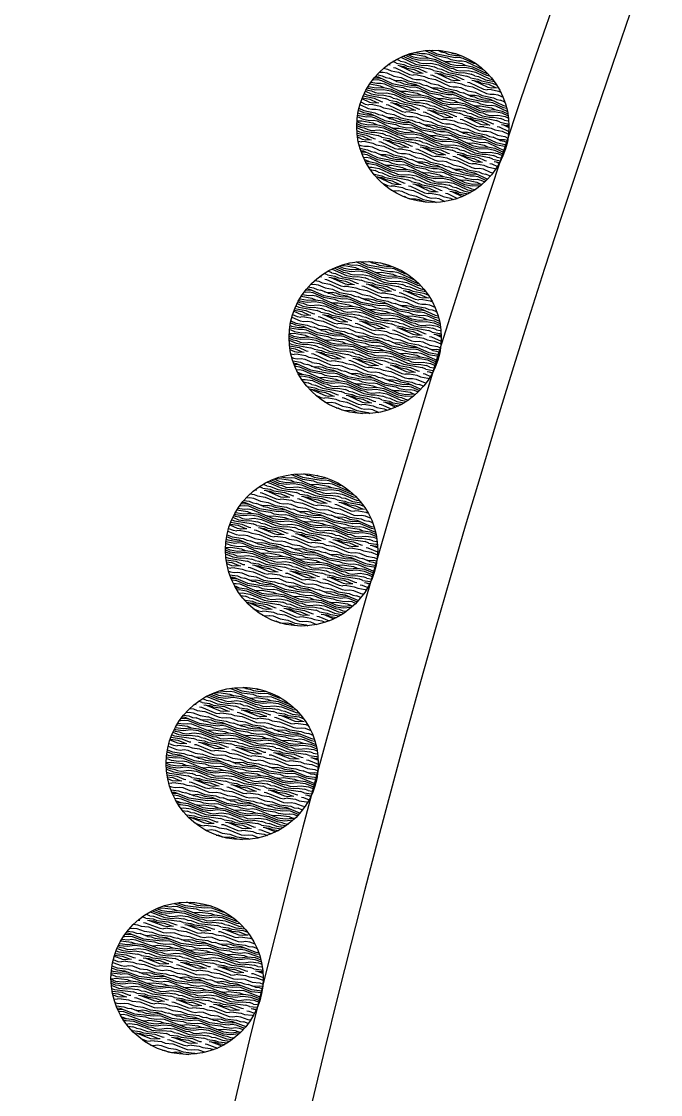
# Model space of a CAD drawing. Extents: x 5924 to 15219, y 2637 to 8140.
# Drawn here: x 6576.9 to 6661.6, y 7011.6 to 7153.6 of the extents above; entities that cross this region are included whole.
import ezdxf

# ---------------------------------------------------------------- set-up
doc = ezdxf.new("R2010")
doc.units = 0
doc.header["$LTSCALE"] = 35
doc.layers.add('HACHURA', color=13, linetype='CONTINUOUS')
doc.layers.add('MOBIL', color=7, linetype='CONTINUOUS')

msp = doc.modelspace()

# ---------------------------------------------------------------- hatches: boundary and pattern name
at = {"layer": 'HACHURA'}
h = msp.add_hatch(dxfattribs=at)
h.set_pattern_fill('MADEIRA', color=256, scale=5, angle=-11.23596, style=0)
h.set_pattern_definition([(348.764045, (-1145.045, 1696.8234), (0.9742495, 4.9041654), [1, -1.5, 0.5, -2]), (348.764045, (-1141.588, 1696.264), (0.9742495, 4.9041654), [1, -4]), (348.764045, (-1142.0297, 1696.6067), (0.9742495, 4.9041654), [0.5, -4.5]), (348.764045, (-1144.7026, 1697.265), (0.9742495, 4.9041654), [0.25, -3.5, 0.25, -1]), (348.764045, (-1142.9374, 1697.1693), (0.9742495, 4.9041654), [1, -1.5, 0.25, -2.25]), (348.764045, (-1144.139, 1697.5355), (0.9742495, 4.9041654), [0.75, -4.25]), (348.764045, (-1142.8887, 1697.4145), (0.9742495, 4.9041654), [1.5, -3.5]), (348.764045, (-1144.3356, 1697.8294), (0.9742495, 4.9041654), [1, -4]), (348.764045, (-1142.3496, 1697.5623), (0.9742495, 4.9041654), [2.5, -2.5]), (348.764045, (-1143.772, 1698.1), (0.9742495, 4.9041654), [0.5, -1.5, 1, -2]), (348.764045, (-1140.315, 1697.5404), (0.9742495, 4.9041654), [1, -4]), (348.764045, (-1141.2713, 1697.858), (0.9742495, 4.9041654), [0.5, -4.5]), (348.764045, (-1142.228, 1698.1753), (0.9742495, 4.9041654), [0.5, -4.5]), (348.764045, (-1144.6555, 1698.785), (0.9742495, 4.9041654), [1, -4]), (348.764045, (-1142.179, 1698.4205), (0.9742495, 4.9041654), [1, -4]), (348.764045, (-1142.1304, 1698.6657), (0.9742495, 4.9041654), [1, -1, 1, -2]), (348.764045, (-1143.0625, 1699.106), (0.9742495, 4.9041654), [0.5, -2.5, 1, -1]), (348.764045, (-1142.0573, 1699.0336), (0.9742495, 4.9041654), [1.5, -3.5]), (348.764045, (-1142.0086, 1699.279), (0.9742495, 4.9041654), [1, -4]), (348.764045, (-1143.946, 1699.791), (0.9742495, 4.9041654), [1.5, -2, 0.5, -1]), (348.764045, (-1143.897, 1700.0363), (0.9742495, 4.9041654), [2.5, -2.5]), (348.764045, (-1140.9304, 1699.5743), (0.9742495, 4.9041654), [0.5, -4.5]), (348.764045, (-1142.377, 1699.989), (0.9742495, 4.9041654), [1, -4]), (348.764045, (-1143.3337, 1700.3067), (0.9742495, 4.9041654), [0.5, -2, 0.5, -2]), (348.764045, (-1143.8, 1700.5267), (0.9742495, 4.9041654), [0.5, -1.5, 1, -2]), (348.764045, (-1142.7946, 1700.4544), (0.9742495, 4.9041654), [0.5, -2.5, 0.5, -1.5]), (348.764045, (-1141.7894, 1700.382), (0.9742495, 4.9041654), [1.5, -3.5]), (348.764045, (-1143.7024, 1701.017), (0.9742495, 4.9041654), [1, -4]), (348.764045, (-1141.226, 1700.6526), (0.9742495, 4.9041654), [0.5, -4.5]), (348.764045, (-1140.2207, 1700.5803), (0.9742495, 4.9041654), [0.5, -4.5]), (2.800288, (-1141.5393, 1696.5092), (4.90416537, -0.97424948), [0.515, -20.1005276]), (2.800288, (-1140.8296, 1697.5152), (4.90416537, -0.97424948), [0.515, -20.1005276]), (2.800288, (-1140.7355, 1700.5552), (4.90416537, -0.97424948), [0.515, -20.1005276]), (2.800288, (-1142.5721, 1699.0084), (4.90416537, -0.97424948), [0.515, -20.1005276]), (2.800288, (-1141.4451, 1699.5491), (4.90416537, -0.97424948), [0.515, -20.1005276]), (2.800288, (-1141.0278, 1699.0839), (4.90416537, -0.97424948), [0.515, -20.1005276]), (2.800288, (-1143.3094, 1700.4293), (4.90416537, -0.97424948), [0.515, -20.1005276]), (2.800288, (-1141.3964, 1699.7944), (4.90416537, -0.97424948), [0.515, -20.1005276]), (2.800288, (-1140.7809, 1697.7604), (4.90416537, -0.97424948), [1.03, -19.5855276]), (2.800288, (-1141.1983, 1698.2257), (4.90416537, -0.97424948), [1.03, -19.5855276]), (2.800288, (-1141.1496, 1698.4709), (4.90416537, -0.97424948), [1.03, -19.5855276]), (154.727801, (-1142.9374, 1697.1693), (-4.90416537, 0.97424948), [0.515, -1.03, 0.515, -18.5555276]), (154.727801, (-1143.7721, 1698.0998), (-4.90416537, 0.97424948), [0.515, -20.1005276]), (154.727801, (-1143.3337, 1700.3067), (-4.90416537, 0.97424948), [1.03, -19.5855276]), (182.800288, (-1141.588, 1696.264), (-4.90416537, 0.97424948), [0.515, -20.1005276]), (334.727801, (-1140.6071, 1696.0692), (4.90416537, -0.97424948), [0.515, -20.1005276]), (334.727801, (-1141.7374, 1698.0779), (4.90416537, -0.97424948), [0.515, -20.1005276]), (334.727801, (-1140.5861, 1698.7413), (4.90416537, -0.97424948), [0.515, -20.1005276]), (334.727801, (-1142.4747, 1699.4988), (4.90416537, -0.97424948), [0.515, -20.1005276]), (334.727801, (-1142.8433, 1700.2092), (4.90416537, -0.97424948), [0.515, -20.1005276]), (334.727801, (-1142.3042, 1700.357), (4.90416537, -0.97424948), [0.515, -20.1005276]), (334.727801, (-1142.4747, 1699.4988), (4.90416537, -0.97424948), [0.515, -20.1005276]), (334.727801, (-1140.8573, 1699.9421), (4.90416537, -0.97424948), [2.06, -18.5555276]), (334.727801, (-1144.4574, 1697.2164), (4.90416537, -0.97424948), [2.06, -18.5555276]), (334.727801, (-1143.8939, 1697.4868), (4.90416537, -0.97424948), [2.06, -18.5555276]), (334.727801, (-1143.3548, 1697.6345), (4.90416537, -0.97424948), [0.515, -1.03, 1.03, -18.0405276]), (334.727801, (-1143.2817, 1698.0024), (4.90416537, -0.97424948), [1.03, -1.03, 1.03, -17.5255276]), (334.727801, (-1143.6747, 1698.5902), (4.90416537, -0.97424948), [2.06, -18.5555276]), (334.727801, (-1144.092, 1699.0554), (4.90416537, -0.97424948), [2.06, -18.5555276]), (334.727801, (-1144.0433, 1699.3006), (4.90416537, -0.97424948), [2.06, -18.5555276]), (334.727801, (-1140.3182, 1700.0899), (4.90416537, -0.97424948), [0.515, -20.1005276]), (334.727812, (-1139.7303, 1700.4829), (4.90416555, -0.97424854), [1.03, -19.5855276]), (334.727812, (-1142.7215, 1700.8223), (4.90416555, -0.97424854), [1.03, -19.5855276]), (334.727802, (-1144.0644, 1696.6285), (4.90416538, -0.9742494), [2.06, -18.5555276]), (334.727802, (-1140.4399, 1699.4769), (4.90416538, -0.9742494), [1.545, -19.0705276]), (334.727802, (-1140.0226, 1699.0117), (4.90416538, -0.9742494), [3.09, -17.5255276])])
h.paths.add_polyline_path([(6621.547, 7141.724), (6641.315, 7137.797, 1)])
h.paths.add_polyline_path([(6641.315, 7137.797), (6621.547, 7141.724, 1)])
h = msp.add_hatch(dxfattribs=at)
h.set_pattern_fill('MADEIRA', color=256, scale=5, angle=-10.11236, style=0)
h.set_pattern_definition([(349.88764, (-1045.7834, 1517.4253), (0.8778955, 4.9223266), [1, -1.5, 0.5, -2]), (349.88764, (-1042.316, 1516.934), (0.8778955, 4.9223266), [1, -4]), (349.88764, (-1042.764, 1517.2677), (0.8778955, 4.9223266), [0.5, -4.5]), (349.88764, (-1045.4495, 1517.8736), (0.8778955, 4.9223266), [0.25, -3.5, 0.25, -1]), (349.88764, (-1043.683, 1517.8125), (0.8778955, 4.9223266), [1, -1.5, 0.25, -2.25]), (349.88764, (-1044.8914, 1518.155), (0.8778955, 4.9223266), [0.75, -4.25]), (349.88764, (-1043.639, 1518.0586), (0.8778955, 4.9223266), [1.5, -3.5]), (349.88764, (-1045.0937, 1518.445), (0.8778955, 4.9223266), [1, -4]), (349.88764, (-1043.103, 1518.217), (0.8778955, 4.9223266), [2.5, -2.5]), (349.88764, (-1044.5356, 1518.7264), (0.8778955, 4.9223266), [0.5, -1.5, 1, -2]), (349.88764, (-1041.068, 1518.235), (0.8778955, 4.9223266), [1, -4]), (349.88764, (-1042.0305, 1518.5336), (0.8778955, 4.9223266), [0.5, -4.5]), (349.88764, (-1042.993, 1518.832), (0.8778955, 4.9223266), [0.5, -4.5]), (349.88764, (-1045.4323, 1519.394), (0.8778955, 4.9223266), [1, -4]), (349.88764, (-1042.949, 1519.0783), (0.8778955, 4.9223266), [1, -4]), (349.88764, (-1042.9053, 1519.3245), (0.8778955, 4.9223266), [1, -1, 1, -2]), (349.88764, (-1043.846, 1519.746), (0.8778955, 4.9223266), [0.5, -2.5, 1, -1]), (349.88764, (-1042.8394, 1519.6936), (0.8778955, 4.9223266), [1.5, -3.5]), (349.88764, (-1042.7955, 1519.9397), (0.8778955, 4.9223266), [1, -4]), (349.88764, (-1044.7425, 1520.414), (0.8778955, 4.9223266), [1.5, -2, 0.5, -1]), (349.88764, (-1044.6986, 1520.66), (0.8778955, 4.9223266), [2.5, -2.5]), (349.88764, (-1041.7233, 1520.2564), (0.8778955, 4.9223266), [0.5, -4.5]), (349.88764, (-1043.178, 1520.643), (0.8778955, 4.9223266), [1, -4]), (349.88764, (-1044.1405, 1520.9415), (0.8778955, 4.9223266), [0.5, -2, 0.5, -2]), (349.88764, (-1044.611, 1521.1523), (0.8778955, 4.9223266), [0.5, -1.5, 1, -2]), (349.88764, (-1043.6044, 1521.1), (0.8778955, 4.9223266), [0.5, -2.5, 0.5, -1.5]), (349.88764, (-1042.598, 1521.0473), (0.8778955, 4.9223266), [1.5, -3.5]), (349.88764, (-1044.523, 1521.6445), (0.8778955, 4.9223266), [1, -4]), (349.88764, (-1042.04, 1521.3287), (0.8778955, 4.9223266), [0.5, -4.5]), (349.88764, (-1041.0335, 1521.276), (0.8778955, 4.9223266), [0.5, -4.5]), (3.923884, (-1042.272, 1517.18), (4.92232664, -0.87789547), [0.515, -20.1005276]), (3.923884, (-1041.5822, 1518.1997), (4.92232664, -0.87789547), [0.515, -20.1005276]), (3.923884, (-1041.5477, 1521.2409), (4.92232664, -0.87789547), [0.515, -20.1005276]), (3.923884, (-1043.3536, 1519.6584), (4.92232664, -0.87789547), [0.515, -20.1005276]), (3.923884, (-1042.2374, 1520.2211), (4.92232664, -0.87789547), [0.515, -20.1005276]), (3.923884, (-1041.811, 1519.7642), (4.92232664, -0.87789547), [0.515, -20.1005276]), (3.923884, (-1044.1186, 1521.0645), (4.92232664, -0.87789547), [0.515, -20.1005276]), (3.923884, (-1042.1936, 1520.4672), (4.92232664, -0.87789547), [0.515, -20.1005276]), (3.923884, (-1041.5383, 1518.4458), (4.92232664, -0.87789547), [1.03, -19.5855276]), (3.923884, (-1041.9647, 1518.9028), (4.92232664, -0.87789547), [1.03, -19.5855276]), (3.923884, (-1041.9208, 1519.1489), (4.92232664, -0.87789547), [1.03, -19.5855276]), (155.851397, (-1043.6828, 1517.8125), (-4.92232664, 0.87789547), [0.515, -1.03, 0.515, -18.5555276]), (155.851397, (-1044.5356, 1518.7264), (-4.92232664, 0.87789547), [0.515, -20.1005276]), (155.851397, (-1044.1405, 1520.9415), (-4.92232664, 0.87789547), [1.03, -19.5855276]), (183.923884, (-1042.3158, 1516.9338), (-4.92232664, 0.87789547), [0.515, -20.1005276]), (335.851397, (-1041.3314, 1516.7583), (4.92232664, -0.87789547), [0.515, -20.1005276]), (335.851397, (-1042.5008, 1518.7444), (4.92232664, -0.87789547), [0.515, -20.1005276]), (335.851397, (-1041.3627, 1519.4303), (4.92232664, -0.87789547), [0.515, -20.1005276]), (335.851397, (-1043.2658, 1520.1506), (4.92232664, -0.87789547), [0.515, -20.1005276]), (335.851397, (-1043.6483, 1520.8537), (4.92232664, -0.87789547), [0.515, -20.1005276]), (335.851397, (-1043.1122, 1521.012), (4.92232664, -0.87789547), [0.515, -20.1005276]), (335.851397, (-1043.2658, 1520.1506), (4.92232664, -0.87789547), [0.515, -20.1005276]), (335.851397, (-1041.6574, 1520.6256), (4.92232664, -0.87789547), [2.06, -18.5555276]), (335.851397, (-1045.2034, 1517.8297), (4.92232664, -0.87789547), [2.06, -18.5555276]), (335.851397, (-1044.6453, 1518.1111), (4.92232664, -0.87789547), [2.06, -18.5555276]), (335.851397, (-1044.1092, 1518.2695), (4.92232664, -0.87789547), [0.515, -1.03, 1.03, -18.0405276]), (335.851397, (-1044.0434, 1518.6386), (4.92232664, -0.87789547), [1.03, -1.03, 1.03, -17.5255276]), (335.851397, (-1044.4478, 1519.2187), (4.92232664, -0.87789547), [2.06, -18.5555276]), (335.851397, (-1044.8742, 1519.6756), (4.92232664, -0.87789547), [2.06, -18.5555276]), (335.851397, (-1044.8303, 1519.9217), (4.92232664, -0.87789547), [2.06, -18.5555276]), (335.851397, (-1041.1213, 1520.7839), (4.92232664, -0.87789547), [0.515, -20.1005276]), (335.851408, (-1040.5413, 1521.1883), (4.92232681, -0.87789452), [1.03, -19.5855276]), (335.851408, (-1043.5386, 1521.469), (4.92232681, -0.87789452), [1.03, -19.5855276]), (335.851398, (-1044.799, 1517.2497), (4.92232665, -0.87789538), [2.06, -18.5555276]), (335.851398, (-1041.231, 1520.1686), (4.92232665, -0.87789538), [1.545, -19.0705276]), (335.851398, (-1040.8046, 1519.7116), (4.92232665, -0.87789538), [3.09, -17.5255276])])
h.paths.add_polyline_path([(6612.545, 7113.575), (6632.387, 7110.037, 1)])
h.paths.add_polyline_path([(6632.387, 7110.037), (6612.545, 7113.575, 1)])
h = msp.add_hatch(dxfattribs=at)
h.set_pattern_fill('MADEIRA', color=256, scale=5, angle=-8.98876, style=0)
h.set_pattern_definition([(351.011236, (-943.023, 1340.008), (0.7812039, 4.938595), [1, -1.5, 0.5, -2]), (351.011236, (-939.5463, 1339.585), (0.7812039, 4.938595), [1, -4]), (351.011236, (-940.001, 1339.91), (0.7812039, 4.938595), [0.5, -4.5]), (351.011236, (-942.698, 1340.463), (0.7812039, 4.938595), [0.25, -3.5, 0.25, -1]), (351.011236, (-940.93, 1340.4365), (0.7812039, 4.938595), [1, -1.5, 0.25, -2.25]), (351.011236, (-942.1453, 1340.755), (0.7812039, 4.938595), [0.75, -4.25]), (351.011236, (-940.891, 1340.6834), (0.7812039, 4.938595), [1.5, -3.5]), (351.011236, (-942.353, 1341.041), (0.7812039, 4.938595), [1, -4]), (351.011236, (-940.358, 1340.852), (0.7812039, 4.938595), [2.5, -2.5]), (351.011236, (-941.801, 1341.3335), (0.7812039, 4.938595), [0.5, -1.5, 1, -2]), (351.011236, (-938.324, 1340.91), (0.7812039, 4.938595), [1, -4]), (351.011236, (-939.2924, 1341.19), (0.7812039, 4.938595), [0.5, -4.5]), (351.011236, (-940.2606, 1341.4695), (0.7812039, 4.938595), [0.5, -4.5]), (351.011236, (-942.7104, 1341.9836), (0.7812039, 4.938595), [1, -4]), (351.011236, (-940.2215, 1341.7165), (0.7812039, 4.938595), [1, -4]), (351.011236, (-940.1825, 1341.9634), (0.7812039, 4.938595), [1, -1, 1, -2]), (351.011236, (-941.131, 1342.3666), (0.7812039, 4.938595), [0.5, -2.5, 1, -1]), (351.011236, (-940.124, 1342.334), (0.7812039, 4.938595), [1.5, -3.5]), (351.011236, (-940.085, 1342.5807), (0.7812039, 4.938595), [1, -4]), (351.011236, (-942.0407, 1343.0167), (0.7812039, 4.938595), [1.5, -2, 0.5, -1]), (351.011236, (-942.0017, 1343.2636), (0.7812039, 4.938595), [2.5, -2.5]), (351.011236, (-939.019, 1342.9183), (0.7812039, 4.938595), [0.5, -4.5]), (351.011236, (-940.481, 1343.276), (0.7812039, 4.938595), [1, -4]), (351.011236, (-941.449, 1343.556), (0.7812039, 4.938595), [0.5, -2, 0.5, -2]), (351.011236, (-941.9235, 1343.7574), (0.7812039, 4.938595), [0.5, -1.5, 1, -2]), (351.011236, (-940.9163, 1343.7247), (0.7812039, 4.938595), [0.5, -2.5, 0.5, -1.5]), (351.011236, (-939.909, 1343.692), (0.7812039, 4.938595), [1.5, -3.5]), (351.011236, (-941.8454, 1344.2513), (0.7812039, 4.938595), [1, -4]), (351.011236, (-939.3566, 1343.984), (0.7812039, 4.938595), [0.5, -4.5]), (351.011236, (-938.3493, 1343.9514), (0.7812039, 4.938595), [0.5, -4.5]), (5.04748, (-939.5072, 1339.8317), (4.938595, -0.78120386), [0.515, -20.1005276]), (5.04748, (-938.8376, 1340.8648), (4.938595, -0.78120386), [0.515, -20.1005276]), (5.04748, (-938.8627, 1343.906), (4.938595, -0.78120386), [0.515, -20.1005276]), (5.04748, (-940.6373, 1342.2884), (4.938595, -0.78120386), [0.515, -20.1005276]), (5.04748, (-939.5324, 1342.873), (4.938595, -0.78120386), [0.515, -20.1005276]), (5.04748, (-939.0971, 1342.4245), (4.938595, -0.78120386), [0.515, -20.1005276]), (5.04748, (-941.4297, 1343.6793), (4.938595, -0.78120386), [0.515, -20.1005276]), (5.04748, (-939.4933, 1343.1199), (4.938595, -0.78120386), [0.515, -20.1005276]), (5.04748, (-938.7985, 1341.1117), (4.938595, -0.78120386), [1.03, -19.5855276]), (5.04748, (-939.2338, 1341.5602), (4.938595, -0.78120386), [1.03, -19.5855276]), (5.04748, (-939.1947, 1341.8071), (4.938595, -0.78120386), [1.03, -19.5855276]), (156.974992, (-940.9302, 1340.4365), (-4.938595, 0.78120386), [0.515, -1.03, 0.515, -18.5555276]), (156.974992, (-941.8008, 1341.3335), (-4.938595, 0.78120386), [0.515, -20.1005276]), (156.974992, (-941.4492, 1343.5559), (-4.938595, 0.78120386), [1.03, -19.5855276]), (185.04748, (-939.5463, 1339.5848), (-4.938595, 0.78120386), [0.515, -20.1005276]), (336.974992, (-938.5586, 1339.4285), (4.938595, -0.78120386), [0.515, -20.1005276]), (336.974992, (-939.7667, 1341.3914), (4.938595, -0.78120386), [0.515, -20.1005276]), (336.974992, (-938.6423, 1342.0994), (4.938595, -0.78120386), [0.515, -20.1005276]), (336.974992, (-940.5591, 1342.7823), (4.938595, -0.78120386), [0.515, -20.1005276]), (336.974992, (-940.9554, 1343.4777), (4.938595, -0.78120386), [0.515, -20.1005276]), (336.974992, (-940.4224, 1343.6465), (4.938595, -0.78120386), [0.515, -20.1005276]), (336.974992, (-940.5591, 1342.7823), (4.938595, -0.78120386), [0.515, -20.1005276]), (336.974992, (-938.9604, 1343.2887), (4.938595, -0.78120386), [2.06, -18.5555276]), (336.974992, (-942.4509, 1340.4239), (4.938595, -0.78120386), [2.06, -18.5555276]), (336.974992, (-941.8984, 1340.7162), (4.938595, -0.78120386), [2.06, -18.5555276]), (336.974992, (-941.3655, 1340.885), (4.938595, -0.78120386), [0.515, -1.03, 1.03, -18.0405276]), (336.974992, (-941.3069, 1341.2554), (4.938595, -0.78120386), [1.03, -1.03, 1.03, -17.5255276]), (336.974992, (-941.7226, 1341.8273), (4.938595, -0.78120386), [2.06, -18.5555276]), (336.974992, (-942.1579, 1342.2759), (4.938595, -0.78120386), [2.06, -18.5555276]), (336.974992, (-942.1188, 1342.5228), (4.938595, -0.78120386), [2.06, -18.5555276]), (336.974992, (-938.4275, 1343.4575), (4.938595, -0.78120386), [0.515, -20.1005276]), (336.975003, (-937.8555, 1343.8733), (4.93859515, -0.78120291), [1.03, -19.5855276]), (336.975003, (-940.8577, 1344.095), (4.93859515, -0.78120291), [1.03, -19.5855276]), (336.974993, (-942.0351, 1339.8519), (4.93859501, -0.78120377), [2.06, -18.5555276]), (336.974993, (-938.5251, 1342.8402), (4.93859501, -0.78120377), [1.545, -19.0705276]), (336.974993, (-938.0898, 1342.3917), (4.93859501, -0.78120377), [3.09, -17.5255276])])
h.paths.add_polyline_path([(6604.097, 7085.256), (6624.005, 7082.107, 1)])
h.paths.add_polyline_path([(6624.005, 7082.107), (6604.097, 7085.256, 1)])
h = msp.add_hatch(dxfattribs=at)
h.set_pattern_fill('MADEIRA', color=256, scale=5, angle=-7.86517, style=0)
h.set_pattern_definition([(352.13483, (-836.803, 1164.64), (0.6842118, 4.9529642), [1, -1.5, 0.5, -2]), (352.13483, (-833.319, 1164.285), (0.6842118, 4.9529642), [1, -4]), (352.13483, (-833.78, 1164.601), (0.6842118, 4.9529642), [0.5, -4.5]), (352.13483, (-836.487, 1165.1013), (0.6842118, 4.9529642), [0.25, -3.5, 0.25, -1]), (352.13483, (-834.719, 1165.1094), (0.6842118, 4.9529642), [1, -1.5, 0.25, -2.25]), (352.13483, (-835.9403, 1165.4043), (0.6842118, 4.9529642), [0.75, -4.25]), (352.13483, (-834.685, 1165.357), (0.6842118, 4.9529642), [1.5, -3.5]), (352.13483, (-836.154, 1165.686), (0.6842118, 4.9529642), [1, -4]), (352.13483, (-834.1555, 1165.5363), (0.6842118, 4.9529642), [2.5, -2.5]), (352.13483, (-835.607, 1165.989), (0.6842118, 4.9529642), [0.5, -1.5, 1, -2]), (352.13483, (-832.123, 1165.634), (0.6842118, 4.9529642), [1, -4]), (352.13483, (-833.0965, 1165.895), (0.6842118, 4.9529642), [0.5, -4.5]), (352.13483, (-834.07, 1166.1554), (0.6842118, 4.9529642), [0.5, -4.5]), (352.13483, (-836.5293, 1166.6214), (0.6842118, 4.9529642), [1, -4]), (352.13483, (-834.0357, 1166.403), (0.6842118, 4.9529642), [1, -4]), (352.13483, (-834.0015, 1166.6507), (0.6842118, 4.9529642), [1, -1, 1, -2]), (352.13483, (-834.958, 1167.035), (0.6842118, 4.9529642), [0.5, -2.5, 1, -1]), (352.13483, (-833.95, 1167.022), (0.6842118, 4.9529642), [1.5, -3.5]), (352.13483, (-833.916, 1167.27), (0.6842118, 4.9529642), [1, -4]), (352.13483, (-835.88, 1167.6673), (0.6842118, 4.9529642), [1.5, -2, 0.5, -1]), (352.13483, (-835.846, 1167.915), (0.6842118, 4.9529642), [2.5, -2.5]), (352.13483, (-832.857, 1167.6283), (0.6842118, 4.9529642), [0.5, -4.5]), (352.13483, (-834.326, 1167.9574), (0.6842118, 4.9529642), [1, -4]), (352.13483, (-835.299, 1168.218), (0.6842118, 4.9529642), [0.5, -2, 0.5, -2]), (352.13483, (-835.7774, 1168.4103), (0.6842118, 4.9529642), [0.5, -1.5, 1, -2]), (352.13483, (-834.7697, 1168.3973), (0.6842118, 4.9529642), [0.5, -2.5, 0.5, -1.5]), (352.13483, (-833.762, 1168.3843), (0.6842118, 4.9529642), [1.5, -3.5]), (352.13483, (-835.709, 1168.9056), (0.6842118, 4.9529642), [1, -4]), (352.13483, (-833.2154, 1168.6873), (0.6842118, 4.9529642), [0.5, -4.5]), (352.13483, (-832.2077, 1168.6743), (0.6842118, 4.9529642), [0.5, -4.5]), (6.171075, (-833.2846, 1164.5327), (4.95296418, -0.68421183), [0.515, -20.1005276]), (6.171075, (-832.6354, 1165.5787), (4.95296418, -0.68421183), [0.515, -20.1005276]), (6.171075, (-832.7201, 1168.6189), (4.95296418, -0.68421183), [0.515, -20.1005276]), (6.171075, (-834.4626, 1166.9668), (4.95296418, -0.68421183), [0.515, -20.1005276]), (6.171075, (-833.3694, 1167.5729), (4.95296418, -0.68421183), [0.515, -20.1005276]), (6.171075, (-832.9254, 1167.133), (4.95296418, -0.68421183), [0.515, -20.1005276]), (6.171075, (-835.2821, 1168.3419), (4.95296418, -0.68421183), [0.515, -20.1005276]), (6.171075, (-833.3352, 1167.8205), (4.95296418, -0.68421183), [0.515, -20.1005276]), (6.171075, (-832.6012, 1165.8263), (4.95296418, -0.68421183), [1.03, -19.5855276]), (6.171075, (-833.0451, 1166.2662), (4.95296418, -0.68421183), [1.03, -19.5855276]), (6.171075, (-833.0109, 1166.5139), (4.95296418, -0.68421183), [1.03, -19.5855276]), (158.098588, (-834.7192, 1165.1094), (-4.95296418, 0.68421183), [0.515, -1.03, 0.515, -18.5555276]), (158.098588, (-835.6071, 1165.9892), (-4.95296418, 0.68421183), [0.515, -20.1005276]), (158.098588, (-835.2992, 1168.218), (-4.95296418, 0.68421183), [1.03, -19.5855276]), (186.171075, (-833.3188, 1164.285), (-4.95296418, 0.68421183), [0.515, -20.1005276]), (338.098588, (-832.3282, 1164.1482), (4.95296418, -0.68421183), [0.515, -20.1005276]), (338.098588, (-833.5746, 1166.087), (4.95296418, -0.68421183), [0.515, -20.1005276]), (338.098588, (-832.4643, 1166.8169), (4.95296418, -0.68421183), [0.515, -20.1005276]), (338.098588, (-834.3942, 1167.4621), (4.95296418, -0.68421183), [0.515, -20.1005276]), (338.098588, (-834.804, 1168.1496), (4.95296418, -0.68421183), [0.515, -20.1005276]), (338.098588, (-834.2744, 1168.3289), (4.95296418, -0.68421183), [0.515, -20.1005276]), (338.098588, (-834.3942, 1167.4621), (4.95296418, -0.68421183), [0.515, -20.1005276]), (338.098588, (-832.8057, 1167.9998), (4.95296418, -0.68421183), [2.06, -18.5555276]), (338.098588, (-836.2393, 1165.067), (4.95296418, -0.68421183), [2.06, -18.5555276]), (338.098588, (-835.6927, 1165.3701), (4.95296418, -0.68421183), [2.06, -18.5555276]), (338.098588, (-835.1632, 1165.5493), (4.95296418, -0.68421183), [0.515, -1.03, 1.03, -18.0405276]), (338.098588, (-835.1118, 1165.9208), (4.95296418, -0.68421183), [1.03, -1.03, 1.03, -17.5255276]), (338.098588, (-835.5387, 1166.4845), (4.95296418, -0.68421183), [2.06, -18.5555276]), (338.098588, (-835.9827, 1166.9244), (4.95296418, -0.68421183), [2.06, -18.5555276]), (338.098588, (-835.9485, 1167.172), (4.95296418, -0.68421183), [2.06, -18.5555276]), (338.098588, (-832.2762, 1168.179), (4.95296418, -0.68421183), [0.515, -20.1005276]), (338.098599, (-831.7124, 1168.6059), (4.95296431, -0.68421088), [1.03, -19.5855276]), (338.098599, (-834.7184, 1168.7687), (4.95296431, -0.68421088), [1.03, -19.5855276]), (338.098589, (-835.8124, 1164.5033), (4.95296419, -0.68421175), [2.06, -18.5555276]), (338.098589, (-832.3617, 1167.5599), (4.95296419, -0.68421175), [1.545, -19.0705276]), (338.098589, (-831.9177, 1167.12), (4.95296419, -0.68421175), [3.09, -17.5255276])])
h.paths.add_polyline_path([(6596.206, 7056.776), (6616.172, 7054.018, 1)])
h.paths.add_polyline_path([(6616.172, 7054.018), (6596.206, 7056.776, 1)])
h = msp.add_hatch(dxfattribs=at)
h.set_pattern_fill('MADEIRA', color=256, scale=5, angle=-6.74157, style=0)
h.set_pattern_definition([(353.258427, (-727.165, 991.389), (0.5869567, 4.9654287), [1, -1.5, 0.5, -2]), (353.258427, (-723.6743, 991.102), (0.5869567, 4.9654287), [1, -4]), (353.258427, (-724.1415, 991.409), (0.5869567, 4.9654287), [0.5, -4.5]), (353.258427, (-726.858, 991.856), (0.5869567, 4.9654287), [0.25, -3.5, 0.25, -1]), (353.258427, (-725.0906, 991.899), (0.5869567, 4.9654287), [1, -1.5, 0.25, -2.25]), (353.258427, (-726.317, 992.1697), (0.5869567, 4.9654287), [0.75, -4.25]), (353.258427, (-725.061, 992.147), (0.5869567, 4.9654287), [1.5, -3.5]), (353.258427, (-726.536, 992.4473), (0.5869567, 4.9654287), [1, -4]), (353.258427, (-724.5353, 992.3367), (0.5869567, 4.9654287), [2.5, -2.5]), (353.258427, (-725.9956, 992.761), (0.5869567, 4.9654287), [0.5, -1.5, 1, -2]), (353.258427, (-722.505, 992.4743), (0.5869567, 4.9654287), [1, -4]), (353.258427, (-723.4835, 992.716), (0.5869567, 4.9654287), [0.5, -4.5]), (353.258427, (-724.462, 992.9573), (0.5869567, 4.9654287), [0.5, -4.5]), (353.258427, (-726.93, 993.375), (0.5869567, 4.9654287), [1, -4]), (353.258427, (-724.4326, 993.2056), (0.5869567, 4.9654287), [1, -4]), (353.258427, (-724.403, 993.454), (0.5869567, 4.9654287), [1, -1, 1, -2]), (353.258427, (-725.367, 993.8195), (0.5869567, 4.9654287), [0.5, -2.5, 1, -1]), (353.258427, (-724.359, 993.8263), (0.5869567, 4.9654287), [1.5, -3.5]), (353.258427, (-724.33, 994.0746), (0.5869567, 4.9654287), [1, -4]), (353.258427, (-726.3014, 994.4335), (0.5869567, 4.9654287), [1.5, -2, 0.5, -1]), (353.258427, (-726.272, 994.682), (0.5869567, 4.9654287), [2.5, -2.5]), (353.258427, (-723.278, 994.4537), (0.5869567, 4.9654287), [0.5, -4.5]), (353.258427, (-724.753, 994.754), (0.5869567, 4.9654287), [1, -4]), (353.258427, (-725.7315, 994.9955), (0.5869567, 4.9654287), [0.5, -2, 0.5, -2]), (353.258427, (-726.2133, 995.1783), (0.5869567, 4.9654287), [0.5, -1.5, 1, -2]), (353.258427, (-725.2056, 995.185), (0.5869567, 4.9654287), [0.5, -2.5, 0.5, -1.5]), (353.258427, (-724.198, 995.192), (0.5869567, 4.9654287), [1.5, -3.5]), (353.258427, (-726.1546, 995.675), (0.5869567, 4.9654287), [1, -4]), (353.258427, (-723.657, 995.5055), (0.5869567, 4.9654287), [0.5, -4.5]), (353.258427, (-722.6495, 995.512), (0.5869567, 4.9654287), [0.5, -4.5]), (7.29467, (-723.645, 991.3503), (4.96542867, -0.58695669), [0.515, -20.1005276]), (7.29467, (-723.0163, 992.4088), (4.96542867, -0.58695669), [0.515, -20.1005276]), (7.29467, (-723.1607, 995.4468), (4.96542867, -0.58695669), [0.515, -20.1005276]), (7.29467, (-724.8704, 993.7609), (4.96542867, -0.58695669), [0.515, -20.1005276]), (7.29467, (-723.7893, 994.3883), (4.96542867, -0.58695669), [0.515, -20.1005276]), (7.29467, (-723.3368, 993.9572), (4.96542867, -0.58695669), [0.515, -20.1005276]), (7.29467, (-725.7168, 995.1196), (4.96542867, -0.58695669), [0.515, -20.1005276]), (7.29467, (-723.76, 994.6365), (4.96542867, -0.58695669), [0.515, -20.1005276]), (7.29467, (-722.987, 992.6571), (4.96542867, -0.58695669), [1.03, -19.5855276]), (7.29467, (-723.4395, 993.0882), (4.96542867, -0.58695669), [1.03, -19.5855276]), (7.29467, (-723.4102, 993.3365), (4.96542867, -0.58695669), [1.03, -19.5855276]), (159.222183, (-725.0906, 991.8988), (-4.96542867, 0.58695669), [0.515, -1.03, 0.515, -18.5555276]), (159.222183, (-725.9956, 992.761), (-4.96542867, 0.58695669), [0.515, -20.1005276]), (159.222183, (-725.7315, 994.9955), (-4.96542867, 0.58695669), [1.03, -19.5855276]), (187.29467, (-723.6743, 991.102), (-4.96542867, 0.58695669), [0.515, -20.1005276]), (339.222183, (-722.6812, 990.9847), (4.96542867, -0.58695669), [0.515, -20.1005276]), (339.222183, (-723.9654, 992.8986), (4.96542867, -0.58695669), [0.515, -20.1005276]), (339.222183, (-722.8696, 993.6502), (4.96542867, -0.58695669), [0.515, -20.1005276]), (339.222183, (-724.8117, 994.2574), (4.96542867, -0.58695669), [0.515, -20.1005276]), (339.222183, (-725.2349, 994.9368), (4.96542867, -0.58695669), [0.515, -20.1005276]), (339.222183, (-724.709, 995.1263), (4.96542867, -0.58695669), [0.515, -20.1005276]), (339.222183, (-724.8117, 994.2574), (4.96542867, -0.58695669), [0.515, -20.1005276]), (339.222183, (-723.2341, 994.8261), (4.96542867, -0.58695669), [2.06, -18.5555276]), (339.222183, (-726.6095, 991.8266), (4.96542867, -0.58695669), [2.06, -18.5555276]), (339.222183, (-726.069, 992.1403), (4.96542867, -0.58695669), [2.06, -18.5555276]), (339.222183, (-725.5431, 992.3299), (4.96542867, -0.58695669), [0.515, -1.03, 1.03, -18.0405276]), (339.222183, (-725.499, 992.7023), (4.96542867, -0.58695669), [1.03, -1.03, 1.03, -17.5255276]), (339.222183, (-725.9369, 993.2576), (4.96542867, -0.58695669), [2.06, -18.5555276]), (339.222183, (-726.3894, 993.6887), (4.96542867, -0.58695669), [2.06, -18.5555276]), (339.222183, (-726.3601, 993.9369), (4.96542867, -0.58695669), [2.06, -18.5555276]), (339.222183, (-722.7082, 995.0157), (4.96542867, -0.58695669), [0.515, -20.1005276]), (339.222194, (-722.153, 995.4535), (4.96542878, -0.58695573), [1.03, -19.5855276]), (339.222194, (-725.1616, 995.5574), (4.96542878, -0.58695573), [1.03, -19.5855276]), (339.222184, (-726.1717, 991.2714), (4.96542868, -0.5869566), [2.06, -18.5555276]), (339.222184, (-722.7816, 994.395), (4.96542868, -0.5869566), [1.545, -19.0705276]), (339.222184, (-722.329, 993.9639), (4.96542868, -0.5869566), [3.09, -17.5255276])])
h.paths.add_polyline_path([(6588.875, 7028.147), (6608.891, 7025.781, 1)])
h.paths.add_polyline_path([(6608.891, 7025.781), (6588.875, 7028.147, 1)])

# ---------------------------------------------------------------- linework, layer by layer
for centre in [(6631.431, 7139.76), (6622.466, 7111.806), (6614.051, 7083.681), (6606.189, 7055.397), (6598.883, 7026.964)]:
    msp.add_circle(centre, 10.077, dxfattribs=at)
at = {"layer": 'MOBIL'}
for radius, end in [(1487.016, 172.845002), (1477.016, 172.796303)]:
    msp.add_arc((8052.383, 6668.644), radius, 102.503776, end, dxfattribs=at)

doc.saveas('drawing.dxf')
